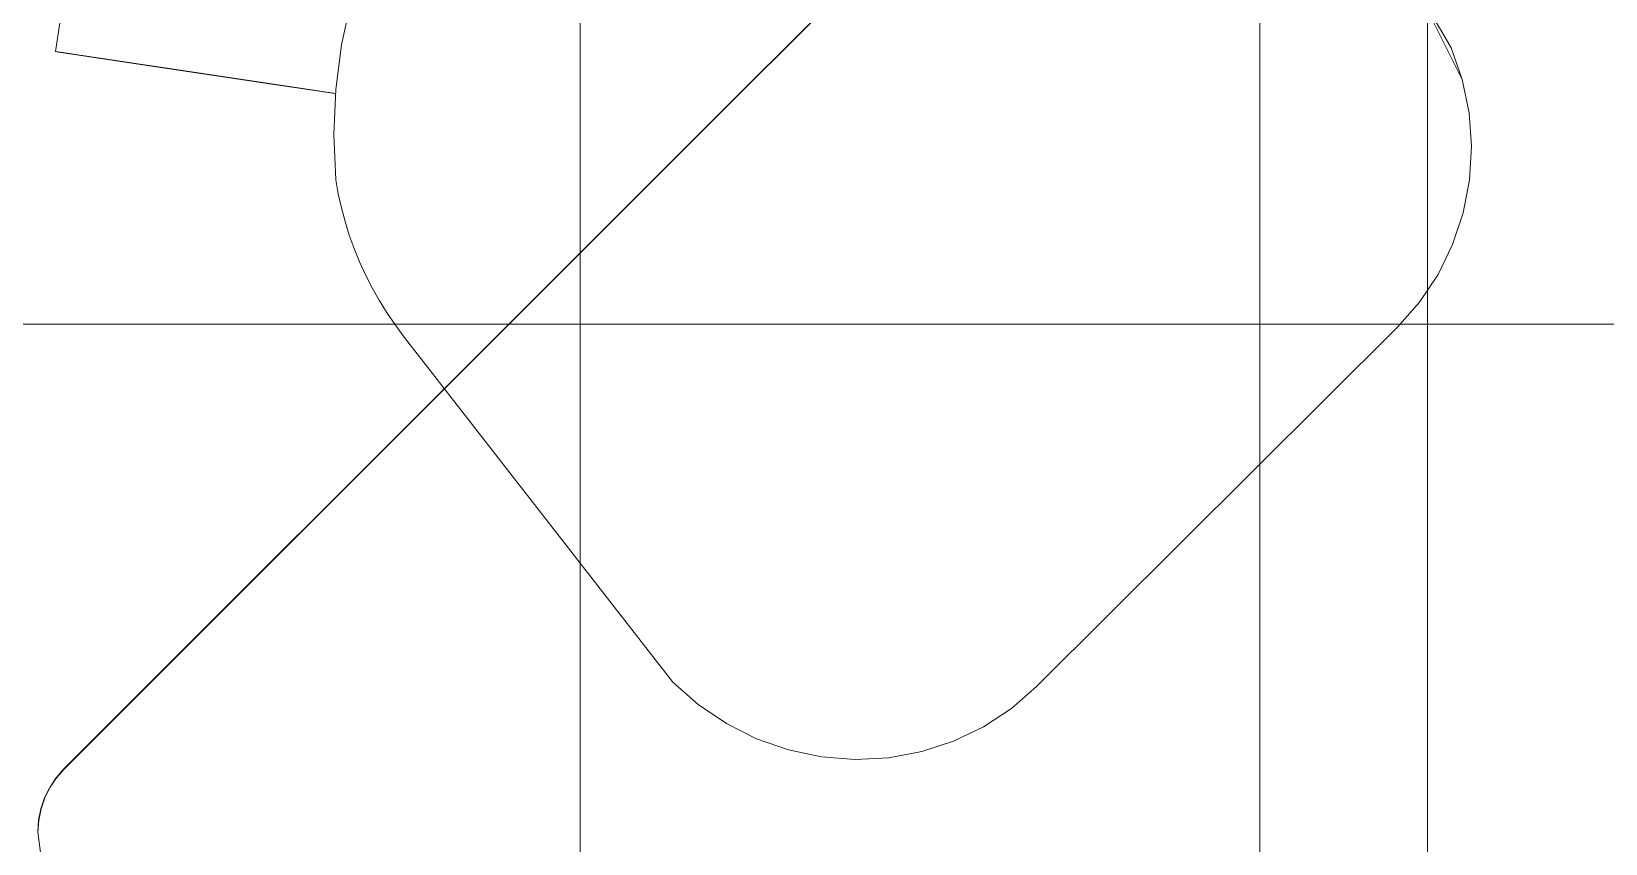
# Model space of a CAD drawing. Extents: x -566 to 72611, y -487 to 32334.
# Drawn here: x 159.95 to 183.16, y 259.98 to 271.96 of the extents above; entities that cross this region are included whole.
import ezdxf

# ---------------------------------------------------------------- set-up
doc = ezdxf.new("R2010")
doc.units = 0
doc.header["$LTSCALE"] = 0.5
doc.header["$MEASUREMENT"] = 0
doc.layers.add('ceilling', color=141, linetype='CONTINUOUS', lineweight=18)
doc.layers.add('floor', color=7, linetype='CONTINUOUS', lineweight=5, true_color=0xcfcfcf)
doc.layers.add('layout', color=7, linetype='CONTINUOUS', lineweight=5, true_color=0xcfcfcf)

msp = doc.modelspace()

# ---------------------------------------------------------------- hatches: boundary and pattern name
at = {"layer": 'floor'}
h = msp.add_hatch(dxfattribs=at)
h.set_pattern_fill('ANSI37', color=256, scale=100, angle=45)
h.set_pattern_definition([(90, (243.028, 267.632), (-12.5, 9e-16), []), (180, (243.028, 267.632), (-9e-16, -12.5), [])])
h.paths.add_polyline_path([(253.46925, 349.5), (154.11744, 349.5), (154.11744, 348.5), (101.14781, 348.5), (101.14781, 349.5), (0, 349.5), (0, 344.5), (36, 344.5, -0.33835703), (0, 308.66941), (0, 308.5), (0, 173.75), (253.46925, 173.75)])
h.paths.add_polyline_path([(36, 344.5), (0, 344.5), (0, 308.66941, 0.33835703)], flags=17)
h.paths.add_polyline_path([(253.46925, 173.75), (0, 173.75), (0, 173.74997), (0, 169.75), (253.46925, 169.75)])
h.paths.add_polyline_path([(253.46925, 169.75), (0, 169.75), (0, 149.21137), (36, 149.21137, -0.33835703), (0, 113.38078), (0, 113.21137), (0, 29.94998), (0, -5), (253.46925, -5)])
h.paths.add_polyline_path([(36, 149.21137), (0, 149.21137), (0, 113.38078, 0.33835703)], flags=17)
h.paths.add_polyline_path([(575.25, 169.75), (510, 169.75), (474.75, 169.75), (327.5, 169.75), (285.46925, 169.75), (285.46925, 165.75), (253.46925, 165.75), (253.46925, -5), (263.99725, -5), (263.99725, 95.99051), (287, 95.99051), (287, 97.5), (292, 97.5), (292, -5), (341.25, -5), (341.25, 13.02988), (341.25012, 15.02988), (346.24839, 15.02988, 0.36108524), (374.08728, 41.24999), (346.25012, 41.24999), (346.25012, 42.99999), (341.25, 42.99999), (341.25, 44.99999), (341.25, 97.5), (357.75, 97.5), (405.75, 97.5), (575.25, 97.5)])

# ---------------------------------------------------------------- linework, layer by layer
at = {"layer": 'ceilling'}
msp.add_line((178.06343, 349.5), (178.06343, 173.75), dxfattribs=at)
at = {"layer": 'layout'}
for points in [[(160.4265, 261.07602, -69.72025), (181.23194, 281.88405, -69.73263), (160.42512, 261.07723, -69.73263)], [(181.23194, 281.88405, -69.73263), (160.4265, 261.07602, -69.72025), (181.23324, 281.88275, -69.72025)], [(183.09202, 281.88409, -69.73263), (204.82751, 260.14602, -69.72025), (204.82885, 260.14727, -69.73263)], [(160.29999, 271.65989, -67.34775), (160.29999, 271.65989, -67.34775), (160.30124, 271.65976, -67.30764), (160.46726, 272.7742, -67.34775)], [(180.38262, 272.58119, -80.51045), (180.38262, 272.58119, -80.51045), (180.88428, 271.71746, -79.38364), (181.04734, 271.2456, -80.51045)], [(164.66068, 272.4076, -80.51045), (164.66068, 272.4076, -80.51045), (164.51827, 271.7593, -80.51045), (164.66068, 272.4076, -79.38364)], [(164.51827, 271.7593, -79.38364), (164.51827, 271.7593, -79.38364), (164.66068, 272.4076, -79.38364), (164.51827, 271.7593, -80.51045)], [(160.29999, 271.65989, -67.34775), (160.29999, 271.65989, -67.34775), (160.39093, 271.64621, -67.56718), (161.31502, 271.50765, -67.56361)], [(161.22615, 271.52097, -67.42873), (161.22615, 271.52097, -67.42873), (160.29999, 271.65989, -67.34775), (161.31502, 271.50765, -67.56361)], [(161.13481, 271.53461, -67.29533), (161.13481, 271.53461, -67.29533), (160.29999, 271.65989, -67.34775), (161.22615, 271.52097, -67.42873)], [(160.30124, 271.65976, -67.30764), (160.30124, 271.65976, -67.30764), (160.29999, 271.65989, -67.34775), (161.13481, 271.53461, -67.29533)], [(160.30702, 271.65879, -67.2679), (160.30702, 271.65879, -67.2679), (160.30124, 271.65976, -67.30764), (161.13481, 271.53461, -67.29533)], [(161.04102, 271.54872, -67.16345), (161.04102, 271.54872, -67.16345), (160.30702, 271.65879, -67.2679), (161.13481, 271.53461, -67.29533)], [(160.31724, 271.65726, -67.22897), (160.31724, 271.65726, -67.22897), (160.30702, 271.65879, -67.2679), (161.04102, 271.54872, -67.16345)], [(160.33183, 271.65507, -67.19132), (160.33183, 271.65507, -67.19132), (160.31724, 271.65726, -67.22897), (161.04102, 271.54872, -67.16345)], [(160.35051, 271.65231, -67.15537), (160.35051, 271.65231, -67.15537), (160.33183, 271.65507, -67.19132), (161.04102, 271.54872, -67.16345)], [(161.01414, 271.5528, -67.12991), (161.01414, 271.5528, -67.12991), (160.35051, 271.65231, -67.15537), (161.04102, 271.54872, -67.16345)], [(160.37324, 271.64893, -67.12155), (160.37324, 271.64893, -67.12155), (160.35051, 271.65231, -67.15537), (161.01414, 271.5528, -67.12991)], [(160.98398, 271.55723, -67.099), (160.98398, 271.55723, -67.099), (160.37324, 271.64893, -67.12155), (161.01414, 271.5528, -67.12991)], [(160.39969, 271.64494, -67.09026), (160.39969, 271.64494, -67.09026), (160.37324, 271.64893, -67.12155), (160.98398, 271.55723, -67.099)], [(160.39093, 271.64621, -67.56718), (160.39093, 271.64621, -67.56718), (160.47895, 271.63306, -67.78764), (161.40148, 271.49467, -67.69993)], [(161.31502, 271.50765, -67.56361), (161.31502, 271.50765, -67.56361), (160.39093, 271.64621, -67.56718), (161.40148, 271.49467, -67.69993)], [(160.95081, 271.56227, -67.07101), (160.95081, 271.56227, -67.07101), (160.39969, 271.64494, -67.09026), (160.98398, 271.55723, -67.099)], [(160.42946, 271.64047, -67.06184), (160.42946, 271.64047, -67.06184), (160.39969, 271.64494, -67.09026), (160.95081, 271.56227, -67.07101)], [(160.91487, 271.56766, -67.0462), (160.91487, 271.56766, -67.0462), (160.42946, 271.64047, -67.06184), (160.95081, 271.56227, -67.07101)], [(160.46225, 271.63556, -67.03663), (160.46225, 271.63556, -67.03663), (160.42946, 271.64047, -67.06184), (160.91487, 271.56766, -67.0462)], [(160.87669, 271.5734, -67.0248), (160.87669, 271.5734, -67.0248), (160.46225, 271.63556, -67.03663), (160.91487, 271.56766, -67.0462)], [(160.49776, 271.63026, -67.01492), (160.49776, 271.63026, -67.01492), (160.46225, 271.63556, -67.03663), (160.87669, 271.5734, -67.0248)], [(160.47895, 271.63306, -67.78764), (160.47895, 271.63306, -67.78764), (160.5642, 271.62026, -68.0091), (161.56685, 271.46982, -67.97672)], [(161.40148, 271.49467, -67.69993), (161.40148, 271.49467, -67.69993), (160.47895, 271.63306, -67.78764), (161.48548, 271.482, -67.83765)], [(161.56685, 271.46982, -67.97672), (161.56685, 271.46982, -67.97672), (160.47895, 271.63306, -67.78764), (161.48548, 271.482, -67.83765)], [(160.83648, 271.57936, -67.00702), (160.83648, 271.57936, -67.00702), (160.49776, 271.63026, -67.01492), (160.87669, 271.5734, -67.0248)], [(160.52028, 271.62684, -67.00424), (160.52028, 271.62684, -67.00424), (160.49776, 271.63026, -67.01492), (160.83648, 271.57936, -67.00702)], [(160.79458, 271.58572, -66.99302), (160.79458, 271.58572, -66.99302), (160.52028, 271.62684, -67.00424), (160.83648, 271.57936, -67.00702)], [(160.57503, 271.61864, -66.983), (160.57503, 271.61864, -66.983), (160.52028, 271.62684, -67.00424), (160.79458, 271.58572, -66.99302)], [(160.5642, 271.62026, -68.0091), (160.5642, 271.62026, -68.0091), (160.64673, 271.60786, -68.23151), (161.6458, 271.45798, -68.11711)], [(161.56685, 271.46982, -67.97672), (161.56685, 271.46982, -67.97672), (160.5642, 271.62026, -68.0091), (161.6458, 271.45798, -68.11711)], [(160.75153, 271.59212, -66.98292), (160.75153, 271.59212, -66.98292), (160.57503, 271.61864, -66.983), (160.79458, 271.58572, -66.99302)], [(160.61895, 271.61206, -66.97688), (160.61895, 271.61206, -66.97688), (160.57503, 271.61864, -66.983), (160.75153, 271.59212, -66.98292)], [(164.51827, 271.7593, -80.51045), (164.51827, 271.7593, -80.51045), (164.43258, 271.10013, -80.51045), (164.51827, 271.7593, -79.38364)], [(164.43258, 271.10013, -79.38364), (164.43258, 271.10013, -79.38364), (164.51827, 271.7593, -79.38364), (164.43258, 271.10013, -80.51045)], [(181.04734, 271.2456, -79.38364), (181.04734, 271.2456, -79.38364), (181.04734, 271.2456, -80.51045), (180.88428, 271.71746, -79.38364)], [(160.70765, 271.59874, -66.97684), (160.70765, 271.59874, -66.97684), (160.61895, 271.61206, -66.97688), (160.75153, 271.59212, -66.98292)], [(160.6633, 271.6054, -66.97481), (160.6633, 271.6054, -66.97481), (160.61895, 271.61206, -66.97688), (160.70765, 271.59874, -66.97684)], [(160.64673, 271.60786, -68.23151), (160.64673, 271.60786, -68.23151), (160.72629, 271.59593, -68.45486), (161.79586, 271.43545, -68.40167)], [(161.72217, 271.4465, -68.25877), (161.72217, 271.4465, -68.25877), (160.64673, 271.60786, -68.23151), (161.79586, 271.43545, -68.40167)], [(161.6458, 271.45798, -68.11711), (161.6458, 271.45798, -68.11711), (160.64673, 271.60786, -68.23151), (161.72217, 271.4465, -68.25877)], [(160.72629, 271.59593, -68.45486), (160.72629, 271.59593, -68.45486), (160.80313, 271.5844, -68.6791), (161.867, 271.4248, -68.54575)], [(161.79586, 271.43545, -68.40167), (161.79586, 271.43545, -68.40167), (160.72629, 271.59593, -68.45486), (161.867, 271.4248, -68.54575)], [(160.80313, 271.5844, -68.6791), (160.80313, 271.5844, -68.6791), (160.87707, 271.57327, -68.90421), (162.00139, 271.40459, -68.83732)], [(161.93556, 271.4145, -68.69098), (161.93556, 271.4145, -68.69098), (160.80313, 271.5844, -68.6791), (162.00139, 271.40459, -68.83732)], [(161.867, 271.4248, -68.54575), (161.867, 271.4248, -68.54575), (160.80313, 271.5844, -68.6791), (161.93556, 271.4145, -68.69098)], [(160.87707, 271.57327, -68.90421), (160.87707, 271.57327, -68.90421), (160.94809, 271.56266, -69.13013), (162.07327, 271.39381, -69.07613)], [(162.00139, 271.40459, -68.83732), (162.00139, 271.40459, -68.83732), (160.87707, 271.57327, -68.90421), (162.07327, 271.39381, -69.07613)], [(160.94809, 271.56266, -69.13013), (160.94809, 271.56266, -69.13013), (161.01634, 271.5524, -69.35687), (162.14204, 271.38355, -69.31577)], [(162.07327, 271.39381, -69.07613), (162.07327, 271.39381, -69.07613), (160.94809, 271.56266, -69.13013), (162.14204, 271.38355, -69.31577)], [(161.01634, 271.5524, -69.35687), (161.01634, 271.5524, -69.35687), (161.08166, 271.54267, -69.58437), (162.20758, 271.37369, -69.55508)], [(162.14204, 271.38355, -69.31577), (162.14204, 271.38355, -69.31577), (161.01634, 271.5524, -69.35687), (162.20758, 271.37369, -69.55508)], [(161.08166, 271.54267, -69.58437), (161.08166, 271.54267, -69.58437), (161.14448, 271.5332, -69.81377), (162.26068, 271.36575, -69.75571)], [(162.20758, 271.37369, -69.55508), (162.20758, 271.37369, -69.55508), (161.08166, 271.54267, -69.58437), (162.26068, 271.36575, -69.75571)], [(161.14448, 271.5332, -69.81377), (161.14448, 271.5332, -69.81377), (161.19621, 271.52545, -70.00895), (162.31297, 271.35786, -69.95543)], [(162.26068, 271.36575, -69.75571), (162.26068, 271.36575, -69.75571), (161.14448, 271.5332, -69.81377), (162.31297, 271.35786, -69.95543)], [(161.19621, 271.52545, -70.00895), (161.19621, 271.52545, -70.00895), (161.24759, 271.51769, -70.20546), (162.36453, 271.3501, -70.1553)], [(162.31297, 271.35786, -69.95543), (162.31297, 271.35786, -69.95543), (161.19621, 271.52545, -70.00895), (162.36453, 271.3501, -70.1553)], [(161.24759, 271.51769, -70.20546), (161.24759, 271.51769, -70.20546), (161.29828, 271.5101, -70.40212), (162.4154, 271.34252, -70.35532)], [(162.36453, 271.3501, -70.1553), (162.36453, 271.3501, -70.1553), (161.24759, 271.51769, -70.20546), (162.4154, 271.34252, -70.35532)], [(161.29828, 271.5101, -70.40212), (161.29828, 271.5101, -70.40212), (161.34837, 271.50261, -70.59894), (162.46562, 271.33498, -70.55549)], [(162.4154, 271.34252, -70.35532), (162.4154, 271.34252, -70.35532), (161.29828, 271.5101, -70.40212), (162.46562, 271.33498, -70.55549)], [(161.34837, 271.50261, -70.59894), (161.34837, 271.50261, -70.59894), (161.39782, 271.49516, -70.7959), (162.51523, 271.32753, -70.75581)], [(162.46562, 271.33498, -70.55549), (162.46562, 271.33498, -70.55549), (161.34837, 271.50261, -70.59894), (162.51523, 271.32753, -70.75581)], [(161.39782, 271.49516, -70.7959), (161.39782, 271.49516, -70.7959), (161.44657, 271.48788, -70.99301), (162.56411, 271.32021, -70.95628)], [(162.51523, 271.32753, -70.75581), (162.51523, 271.32753, -70.75581), (161.39782, 271.49516, -70.7959), (162.56411, 271.32021, -70.95628)], [(161.44657, 271.48788, -70.99301), (161.44657, 271.48788, -70.99301), (161.49467, 271.48065, -71.19027), (162.61235, 271.31293, -71.1569)], [(162.56411, 271.32021, -70.95628), (162.56411, 271.32021, -70.95628), (161.44657, 271.48788, -70.99301), (162.61235, 271.31293, -71.1569)], [(162.53012, 271.32529, -96.8737), (162.53012, 271.32529, -96.8737), (162.62831, 271.31056, -96.34516), (161.44954, 271.4874, -96.69225)], [(161.54791, 271.47267, -96.16259), (161.54791, 271.47267, -96.16259), (161.44954, 271.4874, -96.69225), (162.62831, 271.31056, -96.34516)], [(161.49467, 271.48065, -71.19027), (161.49467, 271.48065, -71.19027), (161.54217, 271.4735, -71.38766), (162.65989, 271.30583, -71.35767)], [(162.61235, 271.31293, -71.1569), (162.61235, 271.31293, -71.1569), (161.49467, 271.48065, -71.19027), (162.65989, 271.30583, -71.35767)], [(161.54217, 271.4735, -71.38766), (161.54217, 271.4735, -71.38766), (161.58898, 271.46653, -71.58521), (162.70679, 271.29877, -71.55856)], [(162.65989, 271.30583, -71.35767), (162.65989, 271.30583, -71.35767), (161.54217, 271.4735, -71.38766), (162.70679, 271.29877, -71.55856)], [(162.72771, 271.29566, -95.81737), (162.72771, 271.29566, -95.81737), (161.54791, 271.47267, -96.16259), (162.62831, 271.31056, -96.34516)], [(161.64775, 271.45768, -95.63255), (161.64775, 271.45768, -95.63255), (161.54791, 271.47267, -96.16259), (162.72771, 271.29566, -95.81737)], [(161.58898, 271.46653, -71.58521), (161.58898, 271.46653, -71.58521), (161.6351, 271.45956, -71.78289), (162.753, 271.29189, -71.75961)], [(162.70679, 271.29877, -71.55856), (162.70679, 271.29877, -71.55856), (161.58898, 271.46653, -71.58521), (162.753, 271.29189, -71.75961)], [(161.6351, 271.45956, -71.78289), (161.6351, 271.45956, -71.78289), (161.68058, 271.45281, -71.98071), (162.79851, 271.28501, -71.9604)], [(162.753, 271.29189, -71.75961), (162.753, 271.29189, -71.75961), (161.6351, 271.45956, -71.78289), (162.79851, 271.28501, -71.9604)], [(162.82828, 271.28054, -95.28979), (162.82828, 271.28054, -95.28979), (161.64775, 271.45768, -95.63255), (162.72771, 271.29566, -95.81737)], [(161.74866, 271.44255, -95.10271), (161.74866, 271.44255, -95.10271), (161.64775, 271.45768, -95.63255), (162.82828, 271.28054, -95.28979)], [(161.68058, 271.45281, -71.98071), (161.68058, 271.45281, -71.98071), (161.72549, 271.44602, -72.17908), (162.79851, 271.28501, -71.9604)], [(161.72549, 271.44602, -72.17908), (161.72549, 271.44602, -72.17908), (161.96442, 271.41016, -73.24213), (163.03757, 271.24911, -73.02425)], [(162.79851, 271.28501, -71.9604), (162.79851, 271.28501, -71.9604), (161.72549, 271.44602, -72.17908), (163.03757, 271.24911, -73.02425)], [(161.96442, 271.41016, -73.24213), (161.96442, 271.41016, -73.24213), (161.72549, 271.44602, -72.17908), (162.66214, 271.30548, -76.34729)], [(162.92997, 271.26532, -94.76241), (162.92997, 271.26532, -94.76241), (161.74866, 271.44255, -95.10271), (162.82828, 271.28054, -95.28979)], [(161.85091, 271.42721, -94.5731), (161.85091, 271.42721, -94.5731), (161.74866, 271.44255, -95.10271), (162.92997, 271.26532, -94.76241)], [(163.033, 271.24989, -94.23525), (163.033, 271.24989, -94.23525), (161.85091, 271.42721, -94.5731), (162.92997, 271.26532, -94.76241)], [(161.95432, 271.41165, -94.04369), (161.95432, 271.41165, -94.04369), (161.85091, 271.42721, -94.5731), (163.033, 271.24989, -94.23525)], [(163.13719, 271.23424, -93.70831), (163.13719, 271.23424, -93.70831), (161.95432, 271.41165, -94.04369), (163.033, 271.24989, -94.23525)], [(162.05899, 271.39596, -93.5145), (162.05899, 271.39596, -93.5145), (161.95432, 271.41165, -94.04369), (163.13719, 271.23424, -93.70831)], [(161.96442, 271.41016, -73.24213), (161.96442, 271.41016, -73.24213), (162.66214, 271.30548, -76.34729), (163.73926, 271.1439, -76.14727)], [(163.03757, 271.24911, -73.02425), (163.03757, 271.24911, -73.02425), (161.96442, 271.41016, -73.24213), (163.73926, 271.1439, -76.14727)], [(163.24259, 271.21842, -93.18159), (163.24259, 271.21842, -93.18159), (162.05899, 271.39596, -93.5145), (163.13719, 271.23424, -93.70831)], [(162.16486, 271.38009, -92.98553), (162.16486, 271.38009, -92.98553), (162.05899, 271.39596, -93.5145), (163.24259, 271.21842, -93.18159)], [(163.34932, 271.20238, -92.65508), (163.34932, 271.20238, -92.65508), (162.16486, 271.38009, -92.98553), (163.24259, 271.21842, -93.18159)], [(162.27195, 271.36404, -92.45678), (162.27195, 271.36404, -92.45678), (162.16486, 271.38009, -92.98553), (163.34932, 271.20238, -92.65508)], [(163.45714, 271.1862, -92.1288), (163.45714, 271.1862, -92.1288), (162.27195, 271.36404, -92.45678), (163.34932, 271.20238, -92.65508)], [(162.38024, 271.34782, -91.92825), (162.38024, 271.34782, -91.92825), (162.27195, 271.36404, -92.45678), (163.45714, 271.1862, -92.1288)], [(163.56616, 271.16985, -91.60274), (163.56616, 271.16985, -91.60274), (162.38024, 271.34782, -91.92825), (163.45714, 271.1862, -92.1288)], [(162.48978, 271.3313, -91.39996), (162.48978, 271.3313, -91.39996), (162.38024, 271.34782, -91.92825), (163.56616, 271.16985, -91.60274)], [(163.6764, 271.15332, -91.07691), (163.6764, 271.15332, -91.07691), (162.48978, 271.3313, -91.39996), (163.56616, 271.16985, -91.60274)], [(162.60048, 271.31473, -90.87189), (162.60048, 271.31473, -90.87189), (162.48978, 271.3313, -91.39996), (163.6764, 271.15332, -91.07691)], [(163.78827, 271.13654, -90.54951), (163.78827, 271.13654, -90.54951), (162.60048, 271.31473, -90.87189), (163.6764, 271.15332, -91.07691)], [(162.71205, 271.29798, -90.34601), (162.71205, 271.29798, -90.34601), (162.60048, 271.31473, -90.87189), (163.78827, 271.13654, -90.54951)], [(162.66214, 271.30548, -76.34729), (162.66214, 271.30548, -76.34729), (163.33642, 271.20435, -79.9634), (164.42222, 271.04141, -79.80917)], [(163.73926, 271.1439, -76.14727), (163.73926, 271.1439, -76.14727), (162.66214, 271.30548, -76.34729), (164.42222, 271.04141, -79.80917)], [(163.90264, 271.11931, -89.99577), (163.90264, 271.11931, -89.99577), (162.71205, 271.29798, -90.34601), (163.78827, 271.13654, -90.54951)], [(162.82453, 271.28111, -89.80136), (162.82453, 271.28111, -89.80136), (162.71205, 271.29798, -90.34601), (163.90264, 271.11931, -89.99577)], [(163.03757, 271.24911, -73.02425), (163.03757, 271.24911, -73.02425), (163.73926, 271.1439, -76.14727), (162.79851, 271.28501, -71.9604)], [(164.00994, 271.10331, -89.4389), (164.00994, 271.10331, -89.4389), (162.82453, 271.28111, -89.80136), (163.90264, 271.11931, -89.99577)], [(162.92932, 271.26537, -89.25737), (162.92932, 271.26537, -89.25737), (162.82453, 271.28111, -89.80136), (164.00994, 271.10331, -89.4389)], [(164.1099, 271.08827, -88.8808), (164.1099, 271.08827, -88.8808), (162.92932, 271.26537, -89.25737), (164.00994, 271.10331, -89.4389)], [(163.02696, 271.25077, -88.71218), (163.02696, 271.25077, -88.71218), (162.92932, 271.26537, -89.25737), (164.1099, 271.08827, -88.8808)], [(164.20253, 271.07438, -88.32154), (164.20253, 271.07438, -88.32154), (163.02696, 271.25077, -88.71218), (164.1099, 271.08827, -88.8808)], [(163.11743, 271.23714, -88.16586), (163.11743, 271.23714, -88.16586), (163.02696, 271.25077, -88.71218), (164.20253, 271.07438, -88.32154)], [(164.28765, 271.06162, -87.76123), (164.28765, 271.06162, -87.76123), (163.11743, 271.23714, -88.16586), (164.20253, 271.07438, -88.32154)], [(163.20061, 271.22469, -87.61851), (163.20061, 271.22469, -87.61851), (163.11743, 271.23714, -88.16586), (164.28765, 271.06162, -87.76123)], [(164.36553, 271.04992, -87.19993), (164.36553, 271.04992, -87.19993), (163.20061, 271.22469, -87.61851), (164.28765, 271.06162, -87.76123)], [(163.27667, 271.21325, -87.07021), (163.27667, 271.21325, -87.07021), (163.20061, 271.22469, -87.61851), (164.36553, 271.04992, -87.19993)], [(164.43589, 271.03935, -86.63776), (164.43589, 271.03935, -86.63776), (163.27667, 271.21325, -87.07021), (164.36553, 271.04992, -87.19993)], [(163.3454, 271.20295, -86.52105), (163.3454, 271.20295, -86.52105), (163.27667, 271.21325, -87.07021), (164.43589, 271.03935, -86.63776)], [(181.14789, 270.75768, -79.38364), (181.14789, 270.75768, -79.38364), (181.14789, 270.75768, -80.51045), (181.04734, 271.2456, -79.38364)], [(181.04734, 271.2456, -80.51045), (181.04734, 271.2456, -80.51045), (181.04734, 271.2456, -79.38364), (181.14789, 270.75768, -80.51045)], [(164.43258, 271.10013, -80.51045), (164.43258, 271.10013, -80.51045), (164.40437, 270.43477, -80.51045), (164.43258, 271.10013, -79.38364)], [(164.40437, 270.43477, -79.38364), (164.40437, 270.43477, -79.38364), (164.43258, 271.10013, -79.38364), (164.40437, 270.43477, -80.51045)], [(181.18405, 270.26216, -79.38364), (181.18405, 270.26216, -79.38364), (181.18405, 270.26216, -80.51045), (181.14789, 270.75768, -79.38364)], [(181.14789, 270.75768, -80.51045), (181.14789, 270.75768, -80.51045), (181.14789, 270.75768, -79.38364), (181.18405, 270.26216, -80.51045)], [(164.43377, 269.76838, -80.51045), (164.43377, 269.76838, -80.51045), (164.43377, 269.76838, -79.38364), (164.40437, 270.43477, -80.51045)], [(164.40437, 270.43477, -79.38364), (164.40437, 270.43477, -79.38364), (164.40437, 270.43477, -80.51045), (164.43377, 269.76838, -79.38364)], [(181.15537, 269.76737, -80.51045), (181.15537, 269.76737, -80.51045), (181.18405, 270.26216, -80.51045), (181.15537, 269.76737, -79.38364)], [(181.18405, 270.26216, -79.38364), (181.18405, 270.26216, -79.38364), (181.15537, 269.76737, -79.38364), (181.18405, 270.26216, -80.51045)], [(164.47053, 269.56127, -80.51045), (164.47053, 269.56127, -80.51045), (164.47053, 269.56127, -79.38364), (164.43377, 269.76838, -80.51045)], [(164.43377, 269.76838, -79.38364), (164.43377, 269.76838, -79.38364), (164.43377, 269.76838, -80.51045), (164.47053, 269.56127, -79.38364)], [(181.06225, 269.28181, -80.51045), (181.06225, 269.28181, -80.51045), (181.15537, 269.76737, -80.51045), (181.06225, 269.28181, -79.38364)], [(181.15537, 269.76737, -79.38364), (181.15537, 269.76737, -79.38364), (181.06225, 269.28181, -79.38364), (181.15537, 269.76737, -80.51045)], [(164.51606, 269.35581, -80.51045), (164.51606, 269.35581, -80.51045), (164.51606, 269.35581, -79.38364), (164.47053, 269.56127, -80.51045)], [(164.47053, 269.56127, -79.38364), (164.47053, 269.56127, -79.38364), (164.47053, 269.56127, -80.51045), (164.51606, 269.35581, -79.38364)], [(164.57036, 269.15219, -80.51045), (164.57036, 269.15219, -80.51045), (164.57036, 269.15219, -79.38364), (164.51606, 269.35581, -80.51045)], [(164.51606, 269.35581, -79.38364), (164.51606, 269.35581, -79.38364), (164.51606, 269.35581, -80.51045), (164.57036, 269.15219, -79.38364)], [(164.63321, 268.95106, -80.51045), (164.63321, 268.95106, -80.51045), (164.63321, 268.95106, -79.38364), (164.57036, 269.15219, -80.51045)], [(164.57036, 269.15219, -79.38364), (164.57036, 269.15219, -79.38364), (164.57036, 269.15219, -80.51045), (164.63321, 268.95106, -79.38364)], [(180.90634, 268.81384, -80.51045), (180.90634, 268.81384, -80.51045), (181.06225, 269.28181, -80.51045), (180.90634, 268.81384, -79.38364)], [(181.06225, 269.28181, -79.38364), (181.06225, 269.28181, -79.38364), (180.90634, 268.81384, -79.38364), (181.06225, 269.28181, -80.51045)], [(164.70456, 268.75254, -80.51045), (164.70456, 268.75254, -80.51045), (164.70456, 268.75254, -79.38364), (164.63321, 268.95106, -80.51045)], [(164.63321, 268.95106, -79.38364), (164.63321, 268.95106, -79.38364), (164.63321, 268.95106, -80.51045), (164.70456, 268.75254, -79.38364)], [(164.78438, 268.5571, -80.51045), (164.78438, 268.5571, -80.51045), (164.78438, 268.5571, -79.38364), (164.70456, 268.75254, -80.51045)], [(164.70456, 268.75254, -79.38364), (164.70456, 268.75254, -79.38364), (164.70456, 268.75254, -80.51045), (164.78438, 268.5571, -79.38364)], [(180.69027, 268.37143, -80.51045), (180.69027, 268.37143, -80.51045), (180.90634, 268.81384, -80.51045), (180.69027, 268.37143, -79.38364)], [(180.90634, 268.81384, -79.38364), (180.90634, 268.81384, -79.38364), (180.69027, 268.37143, -79.38364), (180.90634, 268.81384, -80.51045)], [(164.87233, 268.3651, -80.51045), (164.87233, 268.3651, -80.51045), (164.87233, 268.3651, -79.38364), (164.78438, 268.5571, -80.51045)], [(164.78438, 268.5571, -79.38364), (164.78438, 268.5571, -79.38364), (164.78438, 268.5571, -80.51045), (164.87233, 268.3651, -79.38364)], [(164.96839, 268.17688, -80.51045), (164.96839, 268.17688, -80.51045), (164.96839, 268.17688, -79.38364), (164.87233, 268.3651, -80.51045)], [(164.87233, 268.3651, -79.38364), (164.87233, 268.3651, -79.38364), (164.87233, 268.3651, -80.51045), (164.96839, 268.17688, -79.38364)], [(180.41764, 267.96227, -80.51045), (180.41764, 267.96227, -80.51045), (180.69027, 268.37143, -80.51045), (180.41764, 267.96227, -79.38364)], [(180.69027, 268.37143, -79.38364), (180.69027, 268.37143, -79.38364), (180.41764, 267.96227, -79.38364), (180.69027, 268.37143, -80.51045)], [(165.07237, 267.99274, -80.51045), (165.07237, 267.99274, -80.51045), (165.07237, 267.99274, -79.38364), (164.96839, 268.17688, -80.51045)], [(164.96839, 268.17688, -79.38364), (164.96839, 268.17688, -79.38364), (164.96839, 268.17688, -80.51045), (165.07237, 267.99274, -79.38364)], [(165.18399, 267.81312, -80.51045), (165.18399, 267.81312, -80.51045), (165.18399, 267.81312, -79.38364), (165.07237, 267.99274, -80.51045)], [(165.07237, 267.99274, -79.38364), (165.07237, 267.99274, -79.38364), (165.07237, 267.99274, -80.51045), (165.18399, 267.81312, -79.38364)], [(180.09334, 267.59313, -80.51045), (180.09334, 267.59313, -80.51045), (180.41764, 267.96227, -80.51045), (180.09334, 267.59313, -79.38364)], [(180.41764, 267.96227, -79.38364), (180.41764, 267.96227, -79.38364), (180.09334, 267.59313, -79.38364), (180.41764, 267.96227, -80.51045)], [(165.30318, 267.63827, -80.51045), (165.30318, 267.63827, -80.51045), (165.30318, 267.63827, -79.38364), (165.18399, 267.81312, -80.51045)], [(165.18399, 267.81312, -79.38364), (165.18399, 267.81312, -79.38364), (165.18399, 267.81312, -80.51045), (165.30318, 267.63827, -79.38364)], [(165.42958, 267.46853, -80.51045), (165.42958, 267.46853, -80.51045), (165.42958, 267.46853, -79.38364), (165.30318, 267.63827, -80.51045)], [(165.30318, 267.63827, -79.38364), (165.30318, 267.63827, -79.38364), (165.30318, 267.63827, -80.51045), (165.42958, 267.46853, -79.38364)], [(169.40433, 262.35915, -80.51045), (169.40433, 262.35915, -80.51045), (169.40433, 262.35915, -79.38364), (165.42958, 267.46853, -80.51045)], [(165.42958, 267.46853, -79.38364), (165.42958, 267.46853, -79.38364), (165.42958, 267.46853, -80.51045), (169.40433, 262.35915, -79.38364)], [(174.76917, 262.29359, -80.51045), (174.76917, 262.29359, -80.51045), (180.09334, 267.59313, -80.51045), (174.76917, 262.29359, -79.38364)], [(180.09334, 267.59313, -79.38364), (180.09334, 267.59313, -79.38364), (174.76917, 262.29359, -79.38364), (180.09334, 267.59313, -80.51045)], [(169.77982, 262.02743, -80.51045), (169.77982, 262.02743, -80.51045), (169.77982, 262.02743, -79.38364), (169.40433, 262.35915, -80.51045)], [(169.40433, 262.35915, -79.38364), (169.40433, 262.35915, -79.38364), (169.40433, 262.35915, -80.51045), (169.77982, 262.02743, -79.38364)], [(174.39851, 261.97097, -80.51045), (174.39851, 261.97097, -80.51045), (174.76917, 262.29359, -80.51045), (174.39851, 261.97097, -79.38364)], [(174.76917, 262.29359, -79.38364), (174.76917, 262.29359, -79.38364), (174.39851, 261.97097, -79.38364), (174.76917, 262.29359, -80.51045)], [(170.19457, 261.74667, -80.51045), (170.19457, 261.74667, -80.51045), (170.19457, 261.74667, -79.38364), (169.77982, 262.02743, -80.51045)], [(169.77982, 262.02743, -79.38364), (169.77982, 262.02743, -79.38364), (169.77982, 262.02743, -80.51045), (170.19457, 261.74667, -79.38364)], [(173.98809, 261.70024, -80.51045), (173.98809, 261.70024, -80.51045), (174.39851, 261.97097, -80.51045), (173.98809, 261.70024, -79.38364)], [(174.39851, 261.97097, -79.38364), (174.39851, 261.97097, -79.38364), (173.98809, 261.70024, -79.38364), (174.39851, 261.97097, -80.51045)], [(170.64121, 261.52177, -80.51045), (170.64121, 261.52177, -80.51045), (170.64121, 261.52177, -79.38364), (170.19457, 261.74667, -80.51045)], [(170.19457, 261.74667, -79.38364), (170.19457, 261.74667, -79.38364), (170.19457, 261.74667, -80.51045), (170.64121, 261.52177, -79.38364)], [(173.54471, 261.48626, -80.51045), (173.54471, 261.48626, -80.51045), (173.98809, 261.70024, -80.51045), (173.54471, 261.48626, -79.38364)], [(173.98809, 261.70024, -79.38364), (173.98809, 261.70024, -79.38364), (173.54471, 261.48626, -79.38364), (173.98809, 261.70024, -80.51045)], [(171.11229, 261.3565, -80.51045), (171.11229, 261.3565, -80.51045), (171.11229, 261.3565, -79.38364), (170.64121, 261.52177, -80.51045)], [(170.64121, 261.52177, -79.38364), (170.64121, 261.52177, -79.38364), (170.64121, 261.52177, -80.51045), (171.11229, 261.3565, -79.38364)], [(173.07599, 261.33249, -80.51045), (173.07599, 261.33249, -80.51045), (173.54471, 261.48626, -80.51045), (173.07599, 261.33249, -79.38364)], [(173.54471, 261.48626, -79.38364), (173.54471, 261.48626, -79.38364), (173.07599, 261.33249, -79.38364), (173.54471, 261.48626, -80.51045)], [(171.59979, 261.25374, -80.51045), (171.59979, 261.25374, -80.51045), (171.59979, 261.25374, -79.38364), (171.11229, 261.3565, -80.51045)], [(171.11229, 261.3565, -79.38364), (171.11229, 261.3565, -79.38364), (171.11229, 261.3565, -80.51045), (171.59979, 261.25374, -79.38364)], [(172.09512, 261.21526, -80.51045), (172.09512, 261.21526, -80.51045), (172.09512, 261.21526, -79.38364), (171.59979, 261.25374, -80.51045)], [(171.59979, 261.25374, -79.38364), (171.59979, 261.25374, -79.38364), (171.59979, 261.25374, -80.51045), (172.09512, 261.21526, -79.38364)], [(172.09512, 261.21526, -80.51045), (172.09512, 261.21526, -80.51045), (172.59003, 261.24164, -80.51045), (172.09512, 261.21526, -79.38364)], [(172.59003, 261.24164, -79.38364), (172.59003, 261.24164, -79.38364), (172.09512, 261.21526, -79.38364), (172.59003, 261.24164, -80.51045)], [(172.59003, 261.24164, -80.51045), (172.59003, 261.24164, -80.51045), (173.07599, 261.33249, -80.51045), (172.59003, 261.24164, -79.38364)], [(173.07599, 261.33249, -79.38364), (173.07599, 261.33249, -79.38364), (172.59003, 261.24164, -79.38364), (173.07599, 261.33249, -80.51045)], [(160.21774, 260.80399, -69.72025), (160.31174, 260.94788, -69.73263), (160.21614, 260.8049, -69.73263)], [(160.31174, 260.94788, -69.73263), (160.21774, 260.80399, -69.72025), (160.31316, 260.9468, -69.72025)], [(160.31316, 260.9468, -69.72025), (160.42512, 261.07723, -69.73263), (160.31174, 260.94788, -69.73263)], [(160.42512, 261.07723, -69.73263), (160.31316, 260.9468, -69.72025), (160.4265, 261.07602, -69.72025)], [(160.14174, 260.64987, -69.72025), (160.21614, 260.8049, -69.73263), (160.14006, 260.65052, -69.73263)], [(160.21614, 260.8049, -69.73263), (160.14174, 260.64987, -69.72025), (160.21774, 260.80399, -69.72025)], [(160.05296, 260.31863, -69.72025), (160.08473, 260.48764, -69.73263), (160.05115, 260.31889, -69.73263)], [(160.08473, 260.48764, -69.73263), (160.05296, 260.31863, -69.72025), (160.08654, 260.48721, -69.72025)], [(160.08654, 260.48721, -69.72025), (160.14006, 260.65052, -69.73263), (160.08473, 260.48764, -69.73263)], [(160.14006, 260.65052, -69.73263), (160.08654, 260.48721, -69.72025), (160.14174, 260.64987, -69.72025)], [(160.0417, 260.14725, -69.72025), (160.05115, 260.31889, -69.73263), (160.03997, 260.14725, -69.73263)], [(160.05115, 260.31889, -69.73263), (160.0417, 260.14725, -69.72025), (160.05296, 260.31863, -69.72025)], [(160.08481, 259.80686, -69.73263), (160.0417, 260.14725, -69.72025), (160.03997, 260.14725, -69.73263)]]:
    msp.add_3dface(points, dxfattribs=at)

doc.saveas('drawing.dxf')
